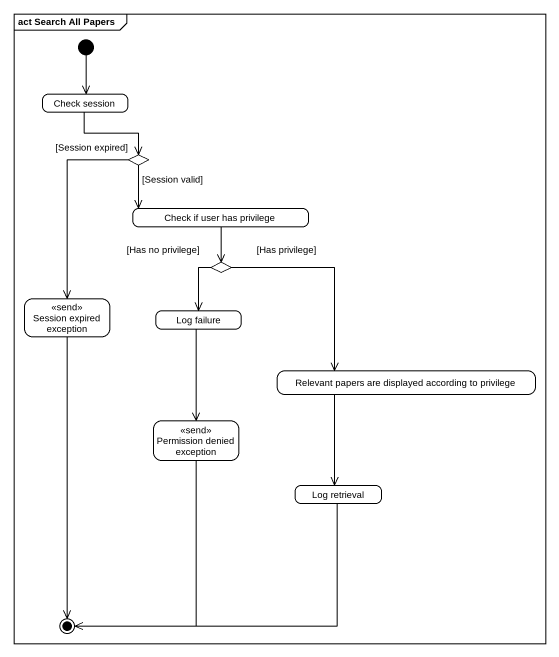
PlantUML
@startuml
mainframe act Search All Papers
hide empty description
state "Check session" as Check_session
state choice1 <<choice>>
state "Check if user has privilege" as Check_if_user_has_privilege
state choice2 <<choice>>
state "Session expired exception" as Session_expired_exception <<send>>
state "Log failure" as Log_failure
state "Relevant papers are displayed according to privilege" as Relevant_papers_are
state "Permission denied exception" as Permission_denied_exception <<send>>
state "Log retrieval" as Log_retrieval
[*] --> Check_session
Check_session --> choice1
choice1 --> Check_if_user_has_privilege : [Session valid]
choice1 --> Session_expired_exception : [Session expired]
Check_if_user_has_privilege --> choice2
choice2 --> Log_failure : [Has no privilege]
choice2 --> Relevant_papers_are : [Has privilege]
Log_failure --> Permission_denied_exception
Relevant_papers_are --> Log_retrieval
Session_expired_exception --> [*]
Permission_denied_exception --> [*]
Log_retrieval -left-> [*]
@enduml
